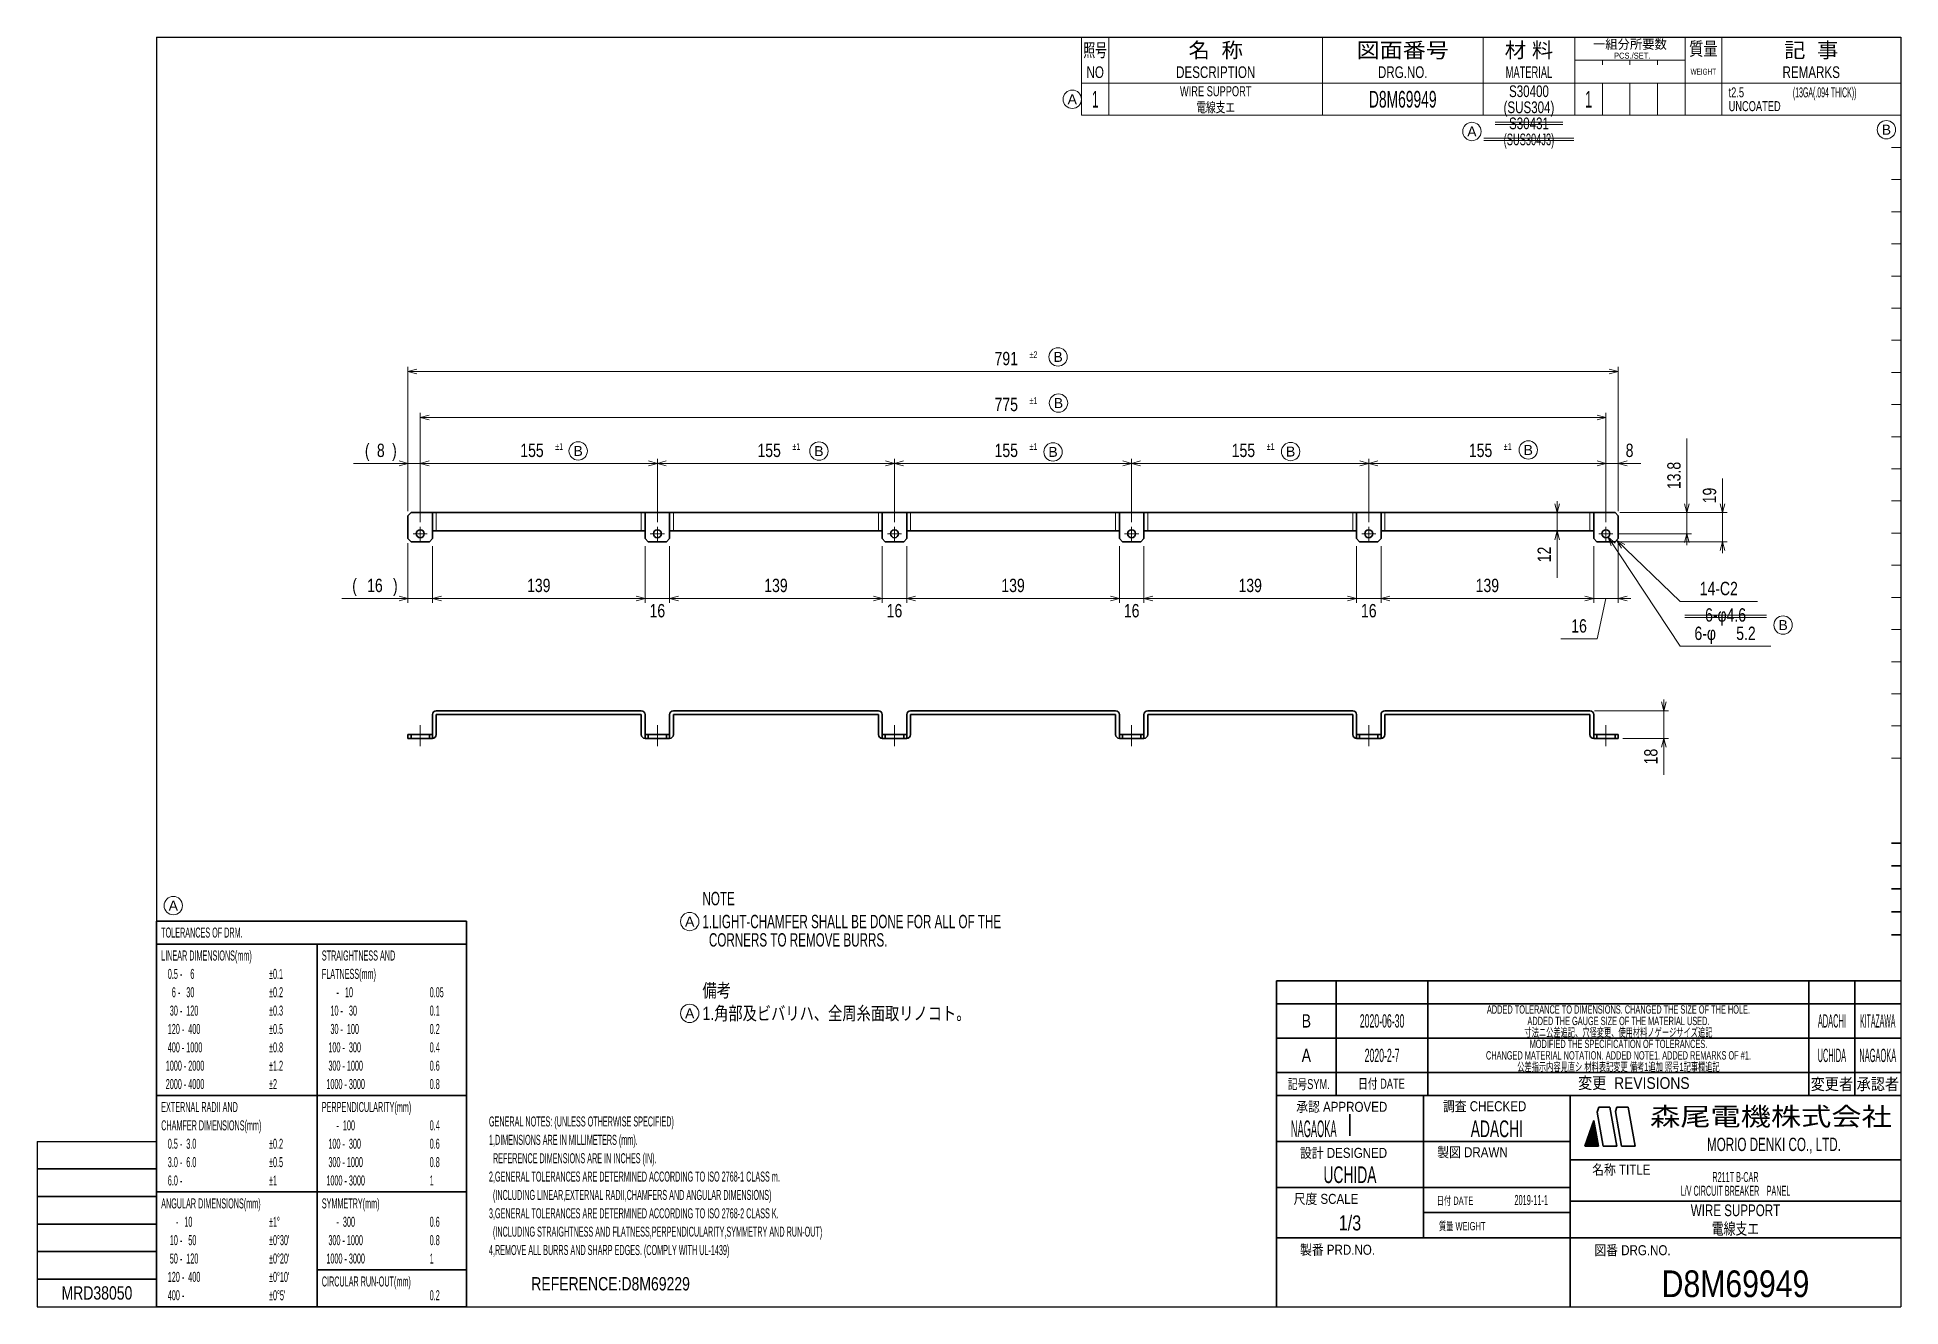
# Model space of a CAD drawing. Header units: millimetres. Extents: x 7 to 413, y 10 to 287.
import ezdxf
from ezdxf.enums import TextEntityAlignment as Align

# ---------------------------------------------------------------- set-up
doc = ezdxf.new("R2010")
doc.units = ezdxf.units.MM
doc.linetypes.add('DASHDOT', pattern=[25.3, 12.7, -6.3, 0, -6.3])
doc.linetypes.add('DASHED', pattern=[19, 12.7, -6.3])
for name, color, linetype in [('GR01_01', 7, 'Continuous'), ('GR01_02', 7, 'Continuous'), ('modified', 7, 'Continuous'), ('modified2', 7, 'Continuous'), ('図面枠D8M', 7, 'Continuous'), ('表題、部品表', 7, 'Continuous'), ('表題、部品表_01', 7, 'Continuous'), ('表題、部品表_02', 7, 'Continuous'), ('表題、部品表_03', 7, 'Continuous')]:
    doc.layers.add(name, color=color, linetype=linetype)
doc.styles.add('HG丸ｺﾞｼｯｸM-PRO', font='')
doc.styles.get('HG丸ｺﾞｼｯｸM-PRO').set_extended_font_data('HG丸ｺﾞｼｯｸM-PRO')

# ---------------------------------------------------------------- blocks, each defined once
blk = doc.blocks.new('BLKF024')
at = {"layer": '図面枠D8M', "color": 4, "linetype": 'Continuous', "lineweight": 13}
for p, q in [((344.778471, 46.998727), (346.524087, 48.744343)), ((344.8594, 47.221078), (346.502888, 48.864566)), ((344.940329, 47.443428), (346.48169, 48.984789)), ((345.021258, 47.665778), (346.460491, 49.105012)), ((345.102186, 47.888128), (346.439293, 49.225235)), ((345.183115, 48.110479), (346.418094, 49.345457)), ((345.264044, 48.332829), (346.396896, 49.46568)), ((345.344973, 48.555179), (346.375697, 49.585903)), ((345.425902, 48.777529), (346.354499, 49.706126)), ((345.506831, 48.999879), (346.3333, 49.826349)), ((345.58776, 49.22223), (346.312102, 49.946572)), ((345.668689, 49.44458), (346.290903, 50.066794)), ((345.749617, 49.66693), (346.269705, 50.187017)), ((345.830546, 49.88928), (346.248506, 50.30724)), ((345.911475, 50.111631), (346.227307, 50.427463)), ((345.992404, 50.333981), (346.206109, 50.547686)), ((346.073333, 50.556331), (346.18491, 50.667909)), ((346.154262, 50.778681), (346.163712, 50.788131)), ((344.157871, 45.246757), (346.693675, 47.782561)), ((344.211969, 45.442276), (346.672477, 47.902784)), ((344.292898, 45.664626), (346.651278, 48.023006)), ((344.299292, 45.246757), (346.714874, 47.662338)), ((344.373827, 45.886976), (346.63008, 48.143229)), ((344.440714, 45.246757), (346.736072, 47.542115)), ((344.454756, 46.109327), (346.608881, 48.263452)), ((344.535684, 46.331677), (346.587682, 48.383675)), ((344.582135, 45.246757), (346.757271, 47.421892)), ((344.616613, 46.554027), (346.566484, 48.503898)), ((344.697542, 46.776377), (346.545285, 48.624121)), ((344.723556, 45.246757), (346.778469, 47.301669)), ((344.864978, 45.246757), (346.799668, 47.181447)), ((345.006399, 45.246757), (346.820866, 47.061224)), ((345.147821, 45.246757), (346.842065, 46.941001)), ((345.289242, 45.246757), (346.863263, 46.820778)), ((345.430663, 45.246757), (346.884462, 46.700555)), ((345.572085, 45.246757), (346.90566, 46.580332)), ((345.713506, 45.246757), (346.926859, 46.46011)), ((345.854927, 45.246757), (346.948057, 46.339887)), ((345.996349, 45.246757), (346.969256, 46.219664)), ((346.13777, 45.246757), (346.990455, 46.099441)), ((346.279191, 45.246757), (347.011653, 45.979218)), ((346.420613, 45.246757), (347.032852, 45.858995)), ((346.562034, 45.246757), (347.05405, 45.738773)), ((346.703455, 45.246757), (347.075249, 45.61855)), ((346.844877, 45.246757), (347.096447, 45.498327)), ((346.986298, 45.246757), (347.117646, 45.378104)), ((347.12772, 45.246757), (347.138844, 45.257881))]:
    blk.add_line(p, q, dxfattribs=at)
blk = doc.blocks.new('BLKF023')
at = {"layer": '図面枠D8M', "color": 2, "linetype": 'Continuous', "lineweight": 25}
for p, q in [((33, 286.75), (413, 286.75)), ((33, 286.75), (33, 10.25)), ((413, 286.75), (413, 10.25)), ((7, 46.25), (7, 10.25)), ((7, 46.25), (33, 46.25)), ((7, 10.25), (413, 10.25))]:
    blk.add_line(p, q, dxfattribs=at)
at = {"layer": '図面枠D8M', "color": 4, "linetype": 'Continuous', "lineweight": 13}
for p, q in [((413, 269.75), (411, 269.75)), ((413, 262.75), (411, 262.75)), ((413, 255.75), (411, 255.75)), ((413, 248.75), (411, 248.75)), ((413, 241.75), (411, 241.75)), ((413, 234.75), (411, 234.75)), ((413, 227.75), (411, 227.75)), ((413, 220.75), (411, 220.75)), ((413, 213.75), (411, 213.75)), ((413, 206.75), (411, 206.75)), ((413, 199.75), (411, 199.75)), ((413, 192.75), (411, 192.75)), ((413, 185.75), (411, 185.75)), ((413, 178.75), (411, 178.75)), ((413, 171.75), (411, 171.75)), ((413, 164.75), (411, 164.75)), ((413, 157.75), (411, 157.75)), ((413, 150.75), (411, 150.75)), ((413, 143.75), (411, 143.75)), ((413, 136.75), (411, 136.75)), ((411, 129.75), (413, 129.75))]:
    blk.add_line(p, q, dxfattribs=at)
at = {"layer": '図面枠D8M', "color": 3, "linetype": 'Continuous', "lineweight": 35}
for p, q in [((413, 111.25), (411, 111.25)), ((413, 106.25), (411, 106.25)), ((413, 101.25), (411, 101.25)), ((413, 96.25), (411, 96.25)), ((413, 91.25), (411, 91.25)), ((277, 81.25), (413, 81.25)), ((277, 81.25), (277, 10.25)), ((290, 81.25), (290, 56.25)), ((310, 81.25), (310, 56.25)), ((393, 81.25), (393, 56.25)), ((403, 81.25), (403, 56.25)), ((277, 76.25), (413, 76.25)), ((277, 68.75), (413, 68.75)), ((277, 61.25), (413, 61.25)), ((277, 56.25), (413, 56.25)), ((309, 56.25), (309, 25.25)), ((341, 56.25), (341, 10.25)), ((346.84, 52.65), (347.23, 53.75)), ((347.23, 53.75), (349.64, 53.75)), ((351.14, 45.25), (349.64, 53.75)), ((351.18, 53.75), (350.82, 52.76)), ((351.18, 53.75), (353.64, 53.75)), ((355.14, 45.25), (353.64, 53.75)), ((293, 52.17), (293, 47.48)), ((344.14, 45.25), (346.16, 50.8)), ((347.14, 45.25), (346.16, 50.8)), ((348.14, 45.25), (346.84, 52.65)), ((352.14, 45.25), (350.82, 52.76)), ((277, 46.25), (341, 46.25)), ((344.14, 45.25), (347.14, 45.25)), ((348.14, 45.25), (351.14, 45.25)), ((352.14, 45.25), (355.14, 45.25)), ((341, 42.25), (413, 42.25)), ((7, 40.25), (33, 40.25)), ((7, 34.25), (33, 34.25)), ((277, 36.25), (341, 36.25)), ((341, 33.25), (413, 33.25)), ((309, 30.75), (341, 30.75)), ((7, 28.25), (33, 28.25)), ((277, 25.25), (413, 25.25)), ((7, 22.25), (33, 22.25)), ((33, 16.25), (7, 16.25))]:
    blk.add_line(p, q, dxfattribs=at)
at = {"layer": '図面枠D8M', "color": 4, "linetype": 'Continuous', "lineweight": 13}
blk.add_blockref('BLKF024', (0, 0), dxfattribs=at)
at = {"layer": '図面枠D8M', "color": 4, "linetype": 'Continuous', "lineweight": 13, "style": 'HG丸ｺﾞｼｯｸM-PRO'}
for s, height, width, p in [('記号SYM.', 2.182, 0.69227, (284.03, 58.74)), ('日付 DATE', 2.182, 0.692507, (299.87, 58.83)), ('変更  REVISIONS', 2.5455, 0.887352, (354.85, 58.97)), ('変更者', 2.545, 0.887717, (398, 58.75)), ('承認者', 2.545, 0.887717, (408, 58.75)), ('承認 APPROVED', 2.1818, 0.863151, (291.21, 53.79)), ('調査 CHECKED', 2.182, 0.863174, (322.34, 53.92)), ('設計 DESIGNED', 2.1818, 0.862613, (291.61, 43.76)), ('製図 DRAWN', 2.182, 0.863099, (319.7, 43.9)), ('名称 TITLE', 2.182, 0.862489, (352.13, 40.11)), ('尺度 SCALE', 2.182, 0.862581, (287.78, 33.74)), ('日付 DATE', 1.818, 0.618255, (315.88, 33.34)), ('質量 WEIGHT', 1.818, 0.618812, (317.46, 27.8)), ('製番 PRD.NO.', 2.182, 0.863299, (290.29, 22.66)), ('図番 DRG.NO.', 2.182, 0.863083, (354.56, 22.56))]:
    blk.add_text(s, height=height, dxfattribs=dict(at, width=width)).set_placement(p, align=Align.MIDDLE_CENTER)
at = {"layer": '図面枠D8M', "color": 2, "linetype": 'Continuous', "lineweight": 25, "style": 'HG丸ｺﾞｼｯｸM-PRO', "width": 1.206081}
blk.add_text('森尾電機株式会社', height=4, dxfattribs=at).set_placement((384.72, 51.68), align=Align.MIDDLE_CENTER)
at = {"layer": '図面枠D8M', "color": 3, "linetype": 'Continuous', "lineweight": 35, "style": 'HG丸ｺﾞｼｯｸM-PRO', "width": 0.652197}
blk.add_text('MORIO DENKI CO., LTD.', height=2.9091, dxfattribs=at).set_placement((385.38, 45.61), align=Align.MIDDLE_CENTER)
blk = doc.blocks.new('BLKF025')
at = {"layer": '図面枠D8M', "color": 3, "linetype": 'Continuous', "lineweight": 35, "style": 'HG丸ｺﾞｼｯｸM-PRO'}
for s, height, width, p in [('B', 2.91, 0.78204, (283.5, 72.5)), ('2020-06-30', 2.909, 0.488281, (300, 72.5)), ('ADDED TOLERANCE TO DIMENSIONS. CHANGED THE SIZE OF THE HOLE.', 1.8182, 0.578056, (351.5, 75)), ('ADACHI', 2.909, 0.415454, (398, 72.5)), ('KITAZAWA', 2.909, 0.308644, (408, 72.5)), ('A', 2.91, 0.782973, (283.5, 65)), ('2020-2-7', 2.909, 0.488281, (300, 65)), ('MODIFIED THE SPECIFICATION OF TOLERANCES.', 1.8182, 0.578365, (351.5, 67.5)), ('UCHIDA', 2.909, 0.415827, (398, 65)), ('NAGAOKA', 2.909, 0.334453, (408, 65)), ('ADACHI', 3.636, 0.619335, (325, 49)), ('UCHIDA', 3.636, 0.61989, (293, 39)), ('L/V CIRCUIT BREAKER\u3000PANEL', 2.1818, 0.522183, (377, 35.5)), ('R211T B-CAR', 2.1818, 0.521736, (377, 38.5)), ('2019-11-1', 2.182, 0.482367, (332.5, 33.5)), ('1/3', 3.273, 0.80628, (293, 28.5)), ('電線支エ', 2.545, 0.741121, (377, 27.25)), ('D8M69949', 5.818, 0.845432, (377, 15.25))]:
    blk.add_text(s, height=height, dxfattribs=dict(at, width=width)).set_placement(p, align=Align.MIDDLE_CENTER)
blk = doc.blocks.new('BLKF027')
at = {"layer": '表題、部品表_01', "color": 4, "linetype": 'Continuous', "lineweight": 13}
for p, q in [((234.5, 286.75), (234.5, 276.75)), ((234.5, 286.75), (413, 286.75)), ((240.5, 286.75), (240.5, 276.75)), ((287, 286.75), (287, 276.75)), ((322, 286.75), (322, 276.75)), ((342, 286.75), (342, 276.75)), ((366, 286.75), (366, 276.75)), ((374, 286.75), (374, 276.75)), ((413, 286.75), (413, 276.75)), ((342, 281.75), (366, 281.75)), ((348, 280.75), (348, 281.75)), ((354, 281.75), (354, 280.75)), ((360, 281.75), (360, 280.75)), ((234.5, 276.75), (413, 276.75))]:
    blk.add_line(p, q, dxfattribs=at)
at = {"layer": '表題、部品表_01', "color": 3, "linetype": 'Continuous', "lineweight": 35, "style": 'HG丸ｺﾞｼｯｸM-PRO'}
for s, height, width, p in [('照号', 2.909, 0.651535, (237.5, 283.95)), ('名  称', 3.273, 1.042426, (263.75, 283.95)), ('図面番号', 3.273, 1.127518, (304.5, 283.95)), ('材 料', 3.273, 1.042439, (332, 283.95)), ('一組分所要数', 2.036, 0.966638, (354, 285.25)), ('質量', 2.909, 0.781842, (370, 284.25)), ('記  事', 3.273, 1.042426, (393.5, 283.95)), ('NO', 2.545, 0.740841, (237.5, 279.15)), ('DESCRIPTION', 2.5455, 0.741365, (263.75, 279.15)), ('DRG.NO.', 2.545, 0.741189, (304.5, 279.15)), ('MATERIAL', 2.545, 0.594756, (332, 279.15)), ('PCS./SET.', 1.309, 0.862935, (354.5, 282.75)), ('REMARKS', 2.545, 0.742803, (393.5, 279.15)), ('WEIGHT', 1.309, 0.635507, (370, 279.25))]:
    blk.add_text(s, height=height, dxfattribs=dict(at, width=width)).set_placement(p, align=Align.MIDDLE_CENTER)
blk = doc.blocks.new('BLKF026')
at = {"layer": '表題、部品表_01', "color": 3, "linetype": 'Continuous', "lineweight": 13}
blk.add_blockref('BLKF027', (0, 0), dxfattribs=at)
blk = doc.blocks.new('BLKF028')
at = {"layer": '表題、部品表_02', "color": 4, "linetype": 'Continuous', "lineweight": 13}
for p, q in [((234.5, 276.75), (234.5, 269.75)), ((234.5, 276.75), (413, 276.75)), ((240.5, 276.75), (240.5, 269.75)), ((287, 276.75), (287, 269.75)), ((322, 276.75), (322, 269.75)), ((342, 276.75), (342, 269.75)), ((348, 276.75), (348, 269.75)), ((354, 276.75), (354, 269.75)), ((360, 269.75), (360, 276.75)), ((366, 276.75), (366, 269.75)), ((374, 276.75), (374, 269.75)), ((413, 276.75), (413, 269.75)), ((234.5, 269.75), (413, 269.75))]:
    blk.add_line(p, q, dxfattribs=at)
blk = doc.blocks.new('BLKF030')
at = {"layer": 'GR01_01', "color": 3, "linetype": 'Continuous', "lineweight": 35}
for p, q in [((87.77, 182.55), (88.44, 183.22)), ((88.44, 183.22), (350.77, 183.22)), ((93.1, 183.22), (93.1, 177.55)), ((139.44, 177.55), (139.44, 183.22)), ((144.77, 183.22), (144.77, 177.55)), ((191.1, 177.55), (191.1, 183.22)), ((196.44, 183.22), (196.44, 177.55)), ((242.77, 177.55), (242.77, 183.22)), ((248.1, 183.22), (248.1, 177.55)), ((294.44, 177.55), (294.44, 183.22)), ((299.77, 183.22), (299.77, 177.55)), ((346.1, 183.22), (346.1, 177.55)), ((351.44, 182.55), (350.77, 183.22)), ((87.77, 177.55), (87.77, 182.55)), ((93.1, 179.22), (139.44, 179.22)), ((144.77, 179.22), (191.1, 179.22)), ((196.44, 179.22), (242.77, 179.22)), ((248.1, 179.22), (294.44, 179.22)), ((299.77, 179.22), (346.1, 179.22)), ((351.44, 177.55), (351.44, 182.55)), ((87.77, 177.55), (88.44, 176.88)), ((92.44, 176.88), (88.44, 176.88)), ((92.44, 176.88), (93.1, 177.55)), ((139.44, 177.55), (140.1, 176.88)), ((144.1, 176.88), (140.1, 176.88)), ((144.1, 176.88), (144.77, 177.55)), ((191.1, 177.55), (191.77, 176.88)), ((195.77, 176.88), (191.77, 176.88)), ((195.77, 176.88), (196.44, 177.55)), ((242.77, 177.55), (243.44, 176.88)), ((247.44, 176.88), (243.44, 176.88)), ((247.44, 176.88), (248.1, 177.55)), ((294.44, 177.55), (295.1, 176.88)), ((299.1, 176.88), (295.1, 176.88)), ((299.1, 176.88), (299.77, 177.55)), ((346.1, 177.55), (346.77, 176.88)), ((346.77, 176.88), (350.77, 176.88)), ((350.77, 176.88), (351.44, 177.55))]:
    blk.add_line(p, q, dxfattribs=at)
at = {"layer": 'GR01_01', "color": 4, "linetype": 'DASHED', "lineweight": 13}
for p, q in [((93.94, 183.22), (93.94, 179.22)), ((138.6, 183.22), (138.6, 179.22)), ((145.6, 183.22), (145.6, 179.22)), ((190.27, 183.22), (190.27, 179.22)), ((197.27, 183.22), (197.27, 179.22)), ((241.94, 183.22), (241.94, 179.22)), ((248.94, 183.22), (248.94, 179.22)), ((293.6, 183.22), (293.6, 179.22)), ((300.6, 183.22), (300.6, 179.22)), ((345.27, 183.22), (345.27, 179.22))]:
    blk.add_line(p, q, dxfattribs=at)
at = {"layer": 'GR01_01', "color": 3, "linetype": 'Continuous', "lineweight": 35}
for centre in [(90.44, 178.62), (142.1, 178.62), (193.77, 178.62), (245.44, 178.62), (297.1, 178.62), (348.77, 178.62)]:
    blk.add_circle(centre, 0.867, dxfattribs=at)
blk = doc.blocks.new('BLKF031')
at = {"layer": 'GR01_01', "color": 3, "linetype": 'Continuous', "lineweight": 35}
for p, q in [((93.1, 134.04), (93.1, 139.21)), ((138.6, 140.04), (93.94, 140.04)), ((93.94, 134.88), (93.94, 139.21)), ((138.6, 139.21), (93.94, 139.21)), ((138.6, 134.88), (138.6, 139.21)), ((139.44, 134.04), (139.44, 139.21)), ((144.77, 134.04), (144.77, 139.21)), ((190.27, 140.04), (145.6, 140.04)), ((145.6, 134.88), (145.6, 139.21)), ((190.27, 139.21), (145.6, 139.21)), ((190.27, 134.88), (190.27, 139.21)), ((191.1, 134.04), (191.1, 139.21)), ((196.44, 134.04), (196.44, 139.21)), ((241.94, 140.04), (197.27, 140.04)), ((197.27, 134.88), (197.27, 139.21)), ((241.94, 139.21), (197.27, 139.21)), ((241.94, 134.88), (241.94, 139.21)), ((242.77, 134.04), (242.77, 139.21)), ((248.1, 134.04), (248.1, 139.21)), ((293.6, 140.04), (248.94, 140.04)), ((248.94, 134.88), (248.94, 139.21)), ((293.6, 139.21), (248.94, 139.21)), ((293.6, 134.88), (293.6, 139.21)), ((294.44, 134.04), (294.44, 139.21)), ((299.77, 134.04), (299.77, 139.21)), ((345.27, 140.04), (300.6, 140.04)), ((345.27, 139.21), (300.6, 139.21)), ((300.6, 134.88), (300.6, 139.21)), ((345.27, 134.88), (345.27, 139.21)), ((346.1, 134.04), (346.1, 139.21)), ((87.77, 134.04), (87.77, 134.88)), ((93.1, 134.88), (87.77, 134.88)), ((87.77, 134.04), (93.1, 134.04)), ((88.44, 134.04), (88.44, 134.88)), ((92.44, 134.04), (92.44, 134.88)), ((144.77, 134.88), (139.44, 134.88)), ((139.44, 134.04), (144.77, 134.04)), ((140.1, 134.04), (140.1, 134.88)), ((144.1, 134.04), (144.1, 134.88)), ((196.44, 134.88), (191.1, 134.88)), ((191.1, 134.04), (196.44, 134.04)), ((191.77, 134.04), (191.77, 134.88)), ((195.77, 134.04), (195.77, 134.88)), ((248.1, 134.88), (242.77, 134.88)), ((242.77, 134.04), (248.1, 134.04)), ((243.44, 134.04), (243.44, 134.88)), ((247.44, 134.04), (247.44, 134.88)), ((299.77, 134.88), (294.44, 134.88)), ((294.44, 134.04), (299.77, 134.04)), ((295.1, 134.04), (295.1, 134.88)), ((299.1, 134.04), (299.1, 134.88)), ((351.44, 134.88), (346.1, 134.88)), ((346.1, 134.04), (351.44, 134.04)), ((346.77, 134.04), (346.77, 134.88)), ((350.77, 134.04), (350.77, 134.88)), ((351.44, 134.04), (351.44, 134.88))]:
    blk.add_line(p, q, dxfattribs=at)
at = {"layer": 'GR01_01', "color": 4, "linetype": 'DASHDOT', "lineweight": 13}
for p, q in [((90.44, 136.9), (90.44, 132.31)), ((142.1, 136.9), (142.1, 132.31)), ((193.77, 136.9), (193.77, 132.31)), ((245.44, 136.9), (245.44, 132.31)), ((297.1, 136.9), (297.1, 132.31)), ((348.77, 136.9), (348.77, 132.31))]:
    blk.add_line(p, q, dxfattribs=at)
at = {"layer": 'GR01_01', "color": 3, "linetype": 'Continuous', "lineweight": 35}
for centre, start, end in [((93.94, 139.21), 90, 180), ((138.6, 139.21), 0, 90), ((145.6, 139.21), 90, 180), ((190.27, 139.21), 0, 90), ((197.27, 139.21), 90, 180), ((241.94, 139.21), 0, 90), ((248.94, 139.21), 90, 180), ((293.6, 139.21), 0, 90), ((300.6, 139.21), 90, 180), ((345.27, 139.21), 0, 90), ((93.1, 134.88), 270, 0), ((139.44, 134.88), 180, 270), ((144.77, 134.88), 270, 0), ((191.1, 134.88), 180, 270), ((196.44, 134.88), 270, 0), ((242.77, 134.88), 180, 270), ((248.1, 134.88), 270, 0), ((294.44, 134.88), 180, 270), ((299.77, 134.88), 270, 0), ((346.1, 134.88), 180, 270)]:
    blk.add_arc(centre, 0.833, start, end, dxfattribs=at)
blk = doc.blocks.new('FXTIP_ARROW_E')
at = {"color": 0, "linetype": 'Continuous', "lineweight": -2}
for q in [(-1, 0), (-0.97, 0.26), (-0.97, -0.26)]:
    blk.add_line((0, 0), q, dxfattribs=at)
blk = doc.blocks.new('FXTIP_ARROW_S')
at = {"color": 0, "linetype": 'Continuous', "lineweight": -2}
for q in [(-1, 0), (-0.97, 0.26), (-0.97, -0.26)]:
    blk.add_line((0, 0), q, dxfattribs=at)
blk = doc.blocks.new('BLKF032')
at = {"layer": '図面枠D8M', "color": 3, "linetype": 'Continuous', "lineweight": 35}
for p, q in [((33, 94.25), (100.5, 94.25)), ((33, 94.25), (33, 10.25)), ((100.5, 10.25), (100.5, 94.25)), ((33, 89.25), (100.5, 89.25)), ((68, 10.25), (68, 89.25)), ((33, 56.25), (68, 56.25)), ((68, 56.25), (100.5, 56.25)), ((33, 35.25), (68, 35.25)), ((68, 35.25), (100.5, 35.25)), ((68, 18.25), (100.5, 18.25)), ((33, 10.25), (100.5, 10.25))]:
    blk.add_line(p, q, dxfattribs=at)
at = {"layer": '図面枠D8M', "color": 4, "linetype": 'Continuous', "lineweight": 13, "style": 'HG丸ｺﾞｼｯｸM-PRO'}
for s, height, width, p in [('TOLERANCES OF DRM.', 2.1818, 0.522208, (34, 91.75)), ('LINEAR DIMENSIONS(mm)', 2.1818, 0.521664, (34, 86.75)), ('STRAIGHTNESS AND', 2.1818, 0.521949, (69, 86.75)), (' 0.5 -    6', 2.1818, 0.524049, (35, 82.75)), ('±0.1', 2.182, 0.52198, (57.5, 82.75)), ('FLATNESS(mm)', 2.1818, 0.521994, (69, 82.75)), ('   6 -   30', 2.1818, 0.52397, (35, 78.75)), ('±0.2', 2.182, 0.52198, (57.5, 78.75)), ('     -   10', 2.1818, 0.524651, (70, 78.75)), ('0.05', 2.182, 0.52205, (92.5, 78.75)), ('  30 -  120', 2.1818, 0.522893, (35, 74.75)), ('±0.3', 2.182, 0.52198, (57.5, 74.75)), ('  10 -   30', 2.1818, 0.523391, (70, 74.75)), ('0.1', 2.182, 0.522424, (92.5, 74.75)), (' 120 -  400', 2.1818, 0.52246, (35, 70.75)), ('±0.5', 2.182, 0.52198, (57.5, 70.75)), ('  30 -  100', 2.1818, 0.522893, (70, 70.75)), ('0.2', 2.182, 0.522424, (92.5, 70.75)), (' 400 - 1000', 2.1818, 0.52208, (35, 66.75)), ('±0.8', 2.182, 0.52198, (57.5, 66.75)), (' 100 -  300', 2.1818, 0.52246, (70, 66.75)), ('0.4', 2.182, 0.522424, (92.5, 66.75)), ('1000 - 2000', 2.1818, 0.521744, (35, 62.75)), ('±1.2', 2.182, 0.52198, (57.5, 62.75)), (' 300 - 1000', 2.1818, 0.52208, (70, 62.75)), ('0.6', 2.182, 0.522424, (92.5, 62.75)), ('2000 - 4000', 2.1818, 0.521744, (35, 58.75)), ('±2', 2.182, 0.521216, (57.5, 58.75)), ('1000 - 3000', 2.1818, 0.521744, (70, 58.75)), ('0.8', 2.182, 0.522424, (92.5, 58.75)), ('EXTERNAL RADII AND', 2.1818, 0.522426, (34, 53.75)), ('PERPENDICULARITY(mm)', 2.1818, 0.521822, (69, 53.75)), ('CHAMFER DIMENSIONS(mm)', 2.1818, 0.521615, (34, 49.75)), ('     -  100', 2.1818, 0.52397, (70, 49.75)), ('0.4', 2.182, 0.522424, (92.5, 49.75)), (' 0.5 -  3.0', 2.1818, 0.523514, (35, 45.75)), ('±0.2', 2.182, 0.52198, (57.5, 45.75)), (' 100 -  300', 2.1818, 0.52246, (70, 45.75)), ('0.6', 2.182, 0.522424, (92.5, 45.75)), (' 3.0 -  6.0', 2.1818, 0.523514, (35, 41.75)), ('±0.5', 2.182, 0.52198, (57.5, 41.75)), (' 300 - 1000', 2.1818, 0.52208, (70, 41.75)), ('0.8', 2.182, 0.522424, (92.5, 41.75)), (' 6.0 -', 2.182, 0.523279, (35, 37.75)), ('±1', 2.182, 0.521216, (57.5, 37.75)), ('1000 - 3000', 2.1818, 0.521744, (70, 37.75)), ('1', 2.18, 0.521199, (92.5, 37.75)), ('ANGULAR DIMENSIONS(mm)', 2.1818, 0.521887, (34, 32.75)), ('SYMMETRY(mm)', 2.1818, 0.521222, (69, 32.75)), ('     -   10', 2.1818, 0.524651, (35, 28.75)), ('±1°', 2.182, 0.52122, (57.5, 28.75)), ('     -  300', 2.1818, 0.52397, (70, 28.75)), ('0.6', 2.182, 0.522424, (92.5, 28.75)), ('  10 -   50', 2.1818, 0.523391, (35, 24.75)), ("±0°30'", 2.182, 0.521679, (57.5, 24.75)), (' 300 - 1000', 2.1818, 0.52208, (70, 24.75)), ('0.8', 2.182, 0.522424, (92.5, 24.75)), ('  50 -  120', 2.1818, 0.522893, (35, 20.75)), ("±0°20'", 2.182, 0.521679, (57.5, 20.75)), ('1000 - 3000', 2.1818, 0.521744, (70, 20.75)), ('1', 2.18, 0.521199, (92.5, 20.75)), (' 120 -  400', 2.1818, 0.52246, (35, 16.75)), ("±0°10'", 2.182, 0.521679, (57.5, 16.75)), ('CIRCULAR RUN-OUT(mm)', 2.1818, 0.521639, (69, 15.75)), (' 400 -', 2.182, 0.52234, (35, 12.75)), ("±0°5'", 2.182, 0.521776, (57.5, 12.75)), ('0.2', 2.182, 0.522424, (92.5, 12.75))]:
    blk.add_text(s, height=height, dxfattribs=dict(at, width=width)).set_placement(p, align=Align.MIDDLE_LEFT)
blk = doc.blocks.new('BLKF033')
at = {"layer": 'modified', "color": 4, "linetype": 'Continuous', "lineweight": 13}
blk.add_circle((36.64, 97.62), 2, dxfattribs=at)
at = {"layer": 'modified', "color": 4, "linetype": 'Continuous', "lineweight": 13, "style": 'HG丸ｺﾞｼｯｸM-PRO', "width": 1.042301}
blk.add_text('A', height=2.18, dxfattribs=at).set_placement((36.64, 97.62), align=Align.MIDDLE_CENTER)
blk = doc.blocks.new('BLKF034')
at = {"layer": 'modified', "color": 4, "linetype": 'Continuous', "lineweight": 13}
blk.add_circle((232.5, 273.25), 2, dxfattribs=at)
at = {"layer": 'modified', "color": 4, "linetype": 'Continuous', "lineweight": 13, "style": 'HG丸ｺﾞｼｯｸM-PRO', "width": 1.042301}
blk.add_text('A', height=2.18, dxfattribs=at).set_placement((232.5, 273.25), align=Align.MIDDLE_CENTER)
blk = doc.blocks.new('BLKF035')
at = {"layer": 'modified', "color": 4, "linetype": 'Continuous', "lineweight": 13}
blk.add_circle((149.15, 94.15), 2, dxfattribs=at)
at = {"layer": 'modified', "color": 4, "linetype": 'Continuous', "lineweight": 13, "style": 'HG丸ｺﾞｼｯｸM-PRO', "width": 1.042301}
blk.add_text('A', height=2.18, dxfattribs=at).set_placement((149.15, 94.15), align=Align.MIDDLE_CENTER)
blk = doc.blocks.new('BLKF036')
at = {"layer": 'modified', "color": 4, "linetype": 'Continuous', "lineweight": 13}
blk.add_circle((149.15, 74.15), 2, dxfattribs=at)
at = {"layer": 'modified', "color": 4, "linetype": 'Continuous', "lineweight": 13, "style": 'HG丸ｺﾞｼｯｸM-PRO', "width": 1.042301}
blk.add_text('A', height=2.18, dxfattribs=at).set_placement((149.15, 74.15), align=Align.MIDDLE_CENTER)
blk = doc.blocks.new('BLKF037')
at = {"layer": 'modified', "color": 4, "linetype": 'Continuous', "lineweight": 13}
for p, q in [((324.65, 268.25), (339.35, 268.25)), ((322.2, 264.75), (341.8, 264.75)), ((322.2, 264.25), (341.8, 264.25)), ((324.65, 267.75), (339.35, 267.75))]:
    blk.add_line(p, q, dxfattribs=at)
at = {"layer": 'modified', "color": 3, "linetype": 'Continuous', "lineweight": 35, "style": 'HG丸ｺﾞｼｯｸM-PRO'}
for s, width, p in [('S30431', 0.740904, (332, 268)), ('(SUS304J3)', 0.593559, (332, 264.5))]:
    blk.add_text(s, height=2.545, dxfattribs=dict(at, width=width)).set_placement(p, align=Align.MIDDLE_CENTER)
blk = doc.blocks.new('BLKF038')
at = {"layer": 'modified', "color": 4, "linetype": 'Continuous', "lineweight": 13}
blk.add_circle((319.57, 266.23), 2, dxfattribs=at)
at = {"layer": 'modified', "color": 4, "linetype": 'Continuous', "lineweight": 13, "style": 'HG丸ｺﾞｼｯｸM-PRO', "width": 1.042301}
blk.add_text('A', height=2.18, dxfattribs=at).set_placement((319.57, 266.23), align=Align.MIDDLE_CENTER)
blk = doc.blocks.new('BLKF039')
at = {"layer": 'modified2', "color": 4, "linetype": 'Continuous', "lineweight": 13}
blk.add_circle((229.41, 217.13), 2, dxfattribs=at)
at = {"layer": 'modified2', "color": 4, "linetype": 'Continuous', "lineweight": 13, "style": 'HG丸ｺﾞｼｯｸM-PRO', "width": 1.04272}
blk.add_text('B', height=2.18, dxfattribs=at).set_placement((229.41, 217.13), align=Align.MIDDLE_CENTER)
blk = doc.blocks.new('BLKF040')
at = {"layer": 'modified2', "color": 4, "linetype": 'Continuous', "lineweight": 13}
blk.add_circle((387.37, 158.72), 2, dxfattribs=at)
at = {"layer": 'modified2', "color": 4, "linetype": 'Continuous', "lineweight": 13, "style": 'HG丸ｺﾞｼｯｸM-PRO', "width": 1.04272}
blk.add_text('B', height=2.18, dxfattribs=at).set_placement((387.37, 158.72), align=Align.MIDDLE_CENTER)
blk = doc.blocks.new('BLKF041')
at = {"layer": 'modified2', "color": 4, "linetype": 'Continuous', "lineweight": 13}
blk.add_circle((331.85, 196.86), 2, dxfattribs=at)
at = {"layer": 'modified2', "color": 4, "linetype": 'Continuous', "lineweight": 13, "style": 'HG丸ｺﾞｼｯｸM-PRO', "width": 1.04272}
blk.add_text('B', height=2.18, dxfattribs=at).set_placement((331.85, 196.86), align=Align.MIDDLE_CENTER)
blk = doc.blocks.new('BLKF042')
at = {"layer": 'modified2', "color": 4, "linetype": 'Continuous', "lineweight": 13}
blk.add_circle((229.5, 207.08), 2, dxfattribs=at)
at = {"layer": 'modified2', "color": 4, "linetype": 'Continuous', "lineweight": 13, "style": 'HG丸ｺﾞｼｯｸM-PRO', "width": 1.04272}
blk.add_text('B', height=2.18, dxfattribs=at).set_placement((229.5, 207.08), align=Align.MIDDLE_CENTER)
blk = doc.blocks.new('BLKF043')
at = {"layer": 'modified2', "color": 4, "linetype": 'Continuous', "lineweight": 13}
blk.add_circle((177.3, 196.61), 2, dxfattribs=at)
at = {"layer": 'modified2', "color": 4, "linetype": 'Continuous', "lineweight": 13, "style": 'HG丸ｺﾞｼｯｸM-PRO', "width": 1.04272}
blk.add_text('B', height=2.18, dxfattribs=at).set_placement((177.3, 196.61), align=Align.MIDDLE_CENTER)
blk = doc.blocks.new('BLKF044')
at = {"layer": 'modified2', "color": 4, "linetype": 'Continuous', "lineweight": 13}
blk.add_circle((228.31, 196.44), 2, dxfattribs=at)
at = {"layer": 'modified2', "color": 4, "linetype": 'Continuous', "lineweight": 13, "style": 'HG丸ｺﾞｼｯｸM-PRO', "width": 1.04272}
blk.add_text('B', height=2.18, dxfattribs=at).set_placement((228.31, 196.44), align=Align.MIDDLE_CENTER)
blk = doc.blocks.new('BLKF045')
at = {"layer": 'modified2', "color": 4, "linetype": 'Continuous', "lineweight": 13}
blk.add_circle((280.08, 196.52), 2, dxfattribs=at)
at = {"layer": 'modified2', "color": 4, "linetype": 'Continuous', "lineweight": 13, "style": 'HG丸ｺﾞｼｯｸM-PRO', "width": 1.04272}
blk.add_text('B', height=2.18, dxfattribs=at).set_placement((280.08, 196.52), align=Align.MIDDLE_CENTER)
blk = doc.blocks.new('BLKF046')
at = {"layer": 'modified2', "color": 4, "linetype": 'Continuous', "lineweight": 13}
blk.add_circle((124.85, 196.65), 2, dxfattribs=at)
at = {"layer": 'modified2', "color": 4, "linetype": 'Continuous', "lineweight": 13, "style": 'HG丸ｺﾞｼｯｸM-PRO', "width": 1.04272}
blk.add_text('B', height=2.18, dxfattribs=at).set_placement((124.85, 196.65), align=Align.MIDDLE_CENTER)
blk = doc.blocks.new('BLKF047')
at = {"layer": 'modified', "color": 4, "linetype": 'Continuous', "lineweight": 13}
blk.add_circle((409.88, 266.62), 2, dxfattribs=at)
at = {"layer": 'modified', "color": 4, "linetype": 'Continuous', "lineweight": 13, "style": 'HG丸ｺﾞｼｯｸM-PRO', "width": 1.04272}
blk.add_text('B', height=2.18, dxfattribs=at).set_placement((409.88, 266.62), align=Align.MIDDLE_CENTER)

msp = doc.modelspace()

# ---------------------------------------------------------------- linework, layer by layer
at = {"layer": 'GR01_01', "color": 4, "linetype": 'DASHDOT', "lineweight": 13}
for p, q in [((90.44, 177.08), (90.44, 180.15)), ((142.1, 177.08), (142.1, 180.15)), ((193.77, 177.08), (193.77, 180.15)), ((245.44, 177.08), (245.44, 180.15)), ((297.1, 177.08), (297.1, 180.15)), ((348.77, 177.08), (348.77, 180.15)), ((91.97, 178.62), (88.9, 178.62)), ((143.64, 178.62), (140.57, 178.62)), ((195.3, 178.62), (192.24, 178.62)), ((246.97, 178.62), (243.9, 178.62)), ((298.64, 178.62), (295.57, 178.62)), ((350.3, 178.62), (347.24, 178.62))]:
    msp.add_line(p, q, dxfattribs=at)
at = {"layer": 'GR01_02', "color": 4, "linetype": 'Continuous', "lineweight": 13}
for p, q in [((87.77, 183.55), (87.77, 214.95)), ((87.77, 213.95), (351.44, 213.95)), ((351.44, 183.55), (351.44, 214.95)), ((90.44, 181.15), (90.44, 204.95)), ((90.44, 203.95), (348.77, 203.95)), ((348.77, 181.15), (348.77, 204.95)), ((366.41, 183.22), (366.41, 199.39)), ((87.77, 183.55), (87.77, 194.95)), ((90.44, 181.15), (90.44, 194.95)), ((142.1, 181.15), (142.1, 194.95)), ((193.77, 181.15), (193.77, 194.95)), ((245.44, 181.15), (245.44, 194.95)), ((297.1, 181.15), (297.1, 194.95)), ((348.77, 181.15), (348.77, 194.95)), ((351.44, 183.55), (351.44, 194.95)), ((75.92, 193.95), (87.77, 193.95)), ((87.77, 193.95), (90.44, 193.95)), ((90.44, 193.95), (142.1, 193.95)), ((142.1, 193.95), (193.77, 193.95)), ((193.77, 193.95), (245.44, 193.95)), ((245.44, 193.95), (297.1, 193.95)), ((297.1, 193.95), (348.77, 193.95)), ((348.77, 193.95), (351.44, 193.95)), ((351.44, 193.95), (356.4, 193.95)), ((374.16, 183.22), (374.16, 190.67)), ((338.15, 183.22), (338.15, 185.72)), ((338.15, 179.22), (338.15, 183.22)), ((351.77, 183.22), (375.16, 183.22)), ((351.77, 183.22), (367.41, 183.22)), ((366.41, 178.62), (366.41, 183.22)), ((374.16, 176.88), (374.16, 183.22)), ((338.15, 168.98), (338.15, 179.22)), ((87.77, 176.55), (87.77, 163.53)), ((93.1, 175.88), (93.1, 163.53)), ((139.44, 175.88), (139.44, 163.53)), ((144.77, 175.88), (144.77, 163.53)), ((191.1, 175.88), (191.1, 163.53)), ((196.44, 175.88), (196.44, 163.53)), ((242.77, 175.88), (242.77, 163.53)), ((248.1, 175.88), (248.1, 163.53)), ((294.44, 175.88), (294.44, 163.53)), ((299.77, 175.88), (299.77, 163.53)), ((346.1, 175.88), (346.1, 163.53)), ((349.25, 177.89), (364.96, 154.1)), ((351.1, 177.22), (364.96, 163.86)), ((351.3, 178.62), (367.41, 178.62)), ((351.44, 176.55), (351.44, 163.53)), ((351.77, 176.88), (375.16, 176.88)), ((366.41, 176.12), (366.41, 178.62)), ((374.16, 174.38), (374.16, 176.88)), ((73.37, 164.53), (87.77, 164.53)), ((87.77, 164.53), (93.1, 164.53)), ((93.1, 164.53), (139.44, 164.53)), ((139.44, 164.53), (144.77, 164.53)), ((144.77, 164.53), (191.1, 164.53)), ((191.1, 164.53), (196.44, 164.53)), ((196.44, 164.53), (242.77, 164.53)), ((242.77, 164.53), (248.1, 164.53)), ((248.1, 164.53), (294.44, 164.53)), ((294.44, 164.53), (299.77, 164.53)), ((299.77, 164.53), (346.1, 164.53)), ((346.1, 164.53), (351.44, 164.53)), ((348.77, 164.53), (346.88, 155.71)), ((351.44, 164.53), (354.21, 164.53)), ((364.96, 163.86), (381.76, 163.86)), ((346.88, 155.71), (338.96, 155.71)), ((364.96, 154.1), (384.72, 154.1)), ((361.38, 140.04), (361.38, 142.54)), ((346.27, 140.04), (362.38, 140.04)), ((361.38, 134.04), (361.38, 140.04)), ((352.44, 134.04), (362.38, 134.04)), ((361.38, 126.12), (361.38, 134.04))]:
    msp.add_line(p, q, dxfattribs=at)
at = {"layer": 'modified2', "color": 4, "linetype": 'Continuous', "lineweight": 13}
for p, q in [((365.96, 160.85), (383.72, 160.85)), ((365.96, 160.35), (383.72, 160.35))]:
    msp.add_line(p, q, dxfattribs=at)

# ---------------------------------------------------------------- block references
at = {"layer": 'GR01_01', "color": 3, "linetype": 'Continuous', "lineweight": 35}
for name in ['BLKF030', 'BLKF031']:
    msp.add_blockref(name, (0, 0), dxfattribs=at)
at = {"layer": 'GR01_02', "color": 4, "linetype": 'Continuous', "lineweight": 13, "xscale": 2, "yscale": 2}
for name, p, rotation in [('FXTIP_ARROW_S', (87.77, 213.95), 180), ('FXTIP_ARROW_E', (351.44, 213.95), 360), ('FXTIP_ARROW_S', (90.44, 203.95), 180), ('FXTIP_ARROW_E', (348.77, 203.95), 360), ('FXTIP_ARROW_E', (87.77, 193.95), 360), ('FXTIP_ARROW_S', (90.44, 193.95), 180), ('FXTIP_ARROW_E', (142.1, 193.95), 360), ('FXTIP_ARROW_S', (142.1, 193.95), 180), ('FXTIP_ARROW_E', (193.77, 193.95), 360), ('FXTIP_ARROW_S', (193.77, 193.95), 180), ('FXTIP_ARROW_E', (245.44, 193.95), 360), ('FXTIP_ARROW_S', (245.44, 193.95), 180), ('FXTIP_ARROW_E', (297.1, 193.95), 360), ('FXTIP_ARROW_S', (297.1, 193.95), 180), ('FXTIP_ARROW_E', (348.77, 193.95), 360), ('FXTIP_ARROW_S', (351.44, 193.95), 180), ('FXTIP_ARROW_S', (338.15, 183.22), 270), ('FXTIP_ARROW_S', (366.41, 183.22), 270), ('FXTIP_ARROW_S', (374.16, 183.22), 270), ('FXTIP_ARROW_E', (338.15, 179.22), 90), ('FXTIP_ARROW_S', (349.25, 177.89), 123.4473217951136), ('FXTIP_ARROW_S', (351.1, 177.22), 136.0506730971207), ('FXTIP_ARROW_E', (366.41, 178.62), 90), ('FXTIP_ARROW_E', (374.16, 176.88), 90), ('FXTIP_ARROW_E', (87.77, 164.53), 360), ('FXTIP_ARROW_S', (93.1, 164.53), 180), ('FXTIP_ARROW_E', (139.44, 164.53), 360), ('FXTIP_ARROW_S', (144.77, 164.53), 180), ('FXTIP_ARROW_E', (191.1, 164.53), 360), ('FXTIP_ARROW_S', (196.44, 164.53), 180), ('FXTIP_ARROW_E', (242.77, 164.53), 360), ('FXTIP_ARROW_S', (248.1, 164.53), 180), ('FXTIP_ARROW_E', (294.44, 164.53), 360), ('FXTIP_ARROW_S', (299.77, 164.53), 180), ('FXTIP_ARROW_E', (346.1, 164.53), 360), ('FXTIP_ARROW_S', (351.44, 164.53), 180), ('FXTIP_ARROW_S', (361.38, 140.04), 270), ('FXTIP_ARROW_E', (361.38, 134.04), 90)]:
    msp.add_blockref(name, p, dxfattribs=dict(at, rotation=rotation))
at = {"layer": 'modified', "color": 4, "linetype": 'Continuous', "lineweight": 13}
for name in ['BLKF034', 'BLKF038', 'BLKF037', 'BLKF047', 'BLKF033', 'BLKF035', 'BLKF036']:
    msp.add_blockref(name, (0, 0), dxfattribs=at)
at = {"layer": 'modified2', "color": 4, "linetype": 'Continuous', "lineweight": 13}
for name in ['BLKF039', 'BLKF042', 'BLKF046', 'BLKF043', 'BLKF044', 'BLKF045', 'BLKF041', 'BLKF040']:
    msp.add_blockref(name, (0, 0), dxfattribs=at)
at = {"layer": '図面枠D8M', "color": 4, "linetype": 'Continuous', "lineweight": 35}
msp.add_blockref('BLKF023', (0, 0), dxfattribs=at)
at = {"layer": '図面枠D8M', "color": 4, "linetype": 'Continuous', "lineweight": 13}
msp.add_blockref('BLKF032', (0, 0), dxfattribs=at)
at = {"layer": '図面枠D8M', "color": 3, "linetype": 'Continuous', "lineweight": 35}
msp.add_blockref('BLKF025', (0, 0), dxfattribs=at)
at = {"layer": '表題、部品表_01', "color": 3, "linetype": 'Continuous', "lineweight": 13}
msp.add_blockref('BLKF026', (0, 0), dxfattribs=at)
at = {"layer": '表題、部品表_02', "color": 4, "linetype": 'Continuous', "lineweight": 13}
msp.add_blockref('BLKF028', (0, 0), dxfattribs=at)

# ---------------------------------------------------------------- texts
at = {"layer": 'GR01_02', "color": 3, "linetype": 'Continuous', "lineweight": 35, "style": 'HG丸ｺﾞｼｯｸM-PRO'}
for s, height, rotation, width, p in [('791', 2.909, 0, 0.784542, (218.12, 214.45)), ('±2', 1.455, 0, 0.782992, (224.04, 216.45)), ('(', 2.91, 0, 0.781868, (78.89, 194.45)), ('8', 2.91, 0, 0.784542, (81.85, 194.45)), (')', 2.91, 0, 0.781868, (84.81, 194.45)), ('155', 2.909, 0, 0.784542, (114.79, 194.45)), ('±1', 1.455, 0, 0.782992, (120.71, 196.45)), ('155', 2.909, 0, 0.784542, (166.46, 194.45)), ('±1', 1.455, 0, 0.782992, (172.38, 196.45)), ('155', 2.909, 0, 0.784542, (218.12, 194.45)), ('±1', 1.455, 0, 0.782992, (224.04, 196.45)), ('155', 2.909, 0, 0.784542, (269.79, 194.45)), ('±1', 1.455, 0, 0.782992, (275.71, 196.45)), ('155', 2.909, 0, 0.784542, (321.46, 194.45)), ('±1', 1.455, 0, 0.782992, (327.38, 196.45)), ('8', 2.91, 0, 0.784542, (353.92, 194.45)), ('13.8', 2.909, 90, 0.784749, (365.91, 191.3)), ('19', 2.909, 90, 0.784542, (373.66, 186.94)), ('12', 2.909, 90, 0.784542, (337.65, 174.1)), ('18', 2.909, 90, 0.784542, (360.88, 130.08))]:
    msp.add_text(s, height=height, rotation=rotation, dxfattribs=dict(at, width=width)).set_placement(p, align=Align.BOTTOM_CENTER)
at = {"layer": 'GR01_02', "color": 4, "linetype": 'Continuous', "lineweight": 35, "style": 'HG丸ｺﾞｼｯｸM-PRO'}
for s, height, width, p in [('775', 2.909, 0.784542, (218.12, 204.45)), ('±1', 1.455, 0.782992, (224.04, 206.45))]:
    msp.add_text(s, height=height, rotation=0, dxfattribs=dict(at, width=width)).set_placement(p, align=Align.BOTTOM_CENTER)
at = {"layer": 'GR01_02', "color": 3, "linetype": 'Continuous', "lineweight": 35, "style": 'HG丸ｺﾞｼｯｸM-PRO'}
for s, height, width, p in [('(', 2.91, 0.781868, (76.13, 165.03)), ('16', 2.909, 0.784542, (80.57, 165.03)), (')', 2.91, 0.781868, (85.01, 165.03)), ('139', 2.909, 0.784542, (116.27, 165.03)), ('139', 2.909, 0.784542, (167.94, 165.03)), ('139', 2.909, 0.784542, (219.6, 165.03)), ('139', 2.909, 0.784542, (271.27, 165.03)), ('139', 2.909, 0.784542, (322.94, 165.03)), ('14-C2', 2.909, 0.783551, (373.36, 164.36)), ('16', 2.909, 0.784542, (142.1, 159.53)), ('16', 2.909, 0.784542, (193.77, 159.53)), ('16', 2.909, 0.784542, (245.44, 159.53)), ('16', 2.909, 0.784542, (297.1, 159.53)), ('16', 2.909, 0.784542, (342.92, 156.21)), ('6-φ', 2.909, 0.782604, (370.4, 154.6)), ('5.2', 2.909, 0.784839, (379.28, 154.6))]:
    msp.add_text(s, height=height, dxfattribs=dict(at, width=width)).set_placement(p, align=Align.BOTTOM_CENTER)
at = {"layer": 'modified2', "color": 3, "linetype": 'Continuous', "lineweight": 35, "style": 'HG丸ｺﾞｼｯｸM-PRO', "width": 0.783565}
msp.add_text('6-φ4.6', height=2.909, dxfattribs=at).set_placement((374.84, 158.6), align=Align.BOTTOM_CENTER)
at = {"layer": '図面枠D8M', "color": 3, "linetype": 'Continuous', "lineweight": 35, "style": 'HG丸ｺﾞｼｯｸM-PRO'}
for s, height, width, p in [('ADDED THE GAUGE SIZE OF THE MATERIAL USED.', 1.8182, 0.578029, (351.5, 72.5)), ('寸法ニ公差追記、穴径変更、使用材料ノゲージサイズ追記', 1.8182, 0.618958, (351.5, 70)), ('CHANGED MATERIAL NOTATION. ADDED NOTE1. ADDED REMARKS OF #1.', 1.8182, 0.577859, (351.5, 65)), ('公差指示内容見直シ 材料表記変更 備考1追加 照号1記事欄追記', 1.8182, 0.618807, (351.5, 62.5)), ('NAGAOKA', 3.636, 0.414524, (285.11, 49)), ('WIRE SUPPORT', 2.5455, 0.74163, (377, 31.25))]:
    msp.add_text(s, height=height, dxfattribs=dict(at, width=width)).set_placement(p, align=Align.MIDDLE_CENTER)
for s, width, p in [('GENERAL NOTES: (UNLESS OTHERWISE SPECIFIED)', 0.52211, (105.41, 51.69)), ('1,DIMENSIONS ARE IN MILLIMETERS (mm).', 0.522052, (105.41, 47.69)), ('  REFERENCE DIMENSIONS ARE IN INCHES (IN).', 0.522009, (105.41, 43.69)), ('2,GENERAL TOLERANCES ARE DETERMINED ACCORDING TO ISO 2768-1 CLASS m.', 0.522186, (105.41, 39.69)), ('  (INCLUDING LINEAR,EXTERNAL RADII,CHAMFERS AND ANGULAR DIMENSIONS)', 0.522355, (105.41, 35.69)), ('3,GENERAL TOLERANCES ARE DETERMINED ACCORDING TO ISO 2768-2 CLASS K.', 0.52223, (105.41, 31.69)), ('  (INCLUDING STRAIGHTNESS AND FLATNESS,PERPENDICULARITY,SYMMETRY AND RUN-OUT)', 0.522087, (105.41, 27.69)), ('4,REMOVE ALL BURRS AND SHARP EDGES. (COMPLY WITH UL-1439)', 0.52235, (105.41, 23.69))]:
    msp.add_text(s, height=2.1818, dxfattribs=dict(at, width=width)).set_placement(p, align=Align.TOP_LEFT)
at = {"layer": '表題、部品表', "color": 3, "linetype": 'Continuous', "lineweight": 35, "style": 'HG丸ｺﾞｼｯｸM-PRO'}
for s, height, width, p in [('REFERENCE:D8M69229', 2.9091, 0.783725, (131.91, 15.25)), ('MRD38050', 2.909, 0.783793, (20, 13.25))]:
    msp.add_text(s, height=height, dxfattribs=dict(at, width=width)).set_placement(p, align=Align.MIDDLE_CENTER)
at = {"layer": '表題、部品表_01', "color": 3, "linetype": 'Continuous', "lineweight": 35, "style": 'HG丸ｺﾞｼｯｸM-PRO'}
for s, height, width, p in [('NOTE', 2.909, 0.651162, (151.93, 99.15)), ('1.LIGHT-CHAMFER SHALL BE DONE FOR ALL OF THE ', 2.9091, 0.651644, (151.93, 94.15)), ('  CORNERS TO REMOVE BURRS.', 2.9091, 0.651881, (151.93, 90.15)), ('備考', 2.909, 0.781842, (151.93, 79.15)), ('1.角部及ビバリハ、全周糸面取リノコト。', 2.9091, 0.782004, (151.93, 74.15))]:
    msp.add_text(s, height=height, dxfattribs=dict(at, width=width)).set_placement(p, align=Align.MIDDLE_LEFT)
at = {"layer": '表題、部品表_03', "color": 3, "linetype": 'Continuous', "lineweight": 35, "style": 'HG丸ｺﾞｼｯｸM-PRO'}
for s, height, width, p in [('WIRE SUPPORT', 2.1818, 0.691856, (263.75, 275)), ('S30400', 2.545, 0.740904, (332, 275)), ('1', 3.64, 0.521199, (237.5, 273.25)), ('電線支エ', 2.182, 0.692256, (263.75, 271.5)), ('D8M69949', 3.636, 0.619412, (304.5, 273.25)), ('(SUS304)', 2.545, 0.740651, (332, 271.5)), ('1', 3.64, 0.576062, (345, 273.25))]:
    msp.add_text(s, height=height, dxfattribs=dict(at, width=width)).set_placement(p, align=Align.MIDDLE_CENTER)
for s, height, width, p in [('t2.5', 2.182, 0.690457, (375.5, 274.75)), ('UNCOATED', 2.182, 0.692605, (375.5, 271.75)), ('(13GA(.094 THICK))', 2.1818, 0.416535, (389.5, 274.75))]:
    msp.add_text(s, height=height, dxfattribs=dict(at, width=width)).set_placement(p, align=Align.MIDDLE_LEFT)

doc.saveas('drawing.dxf')
